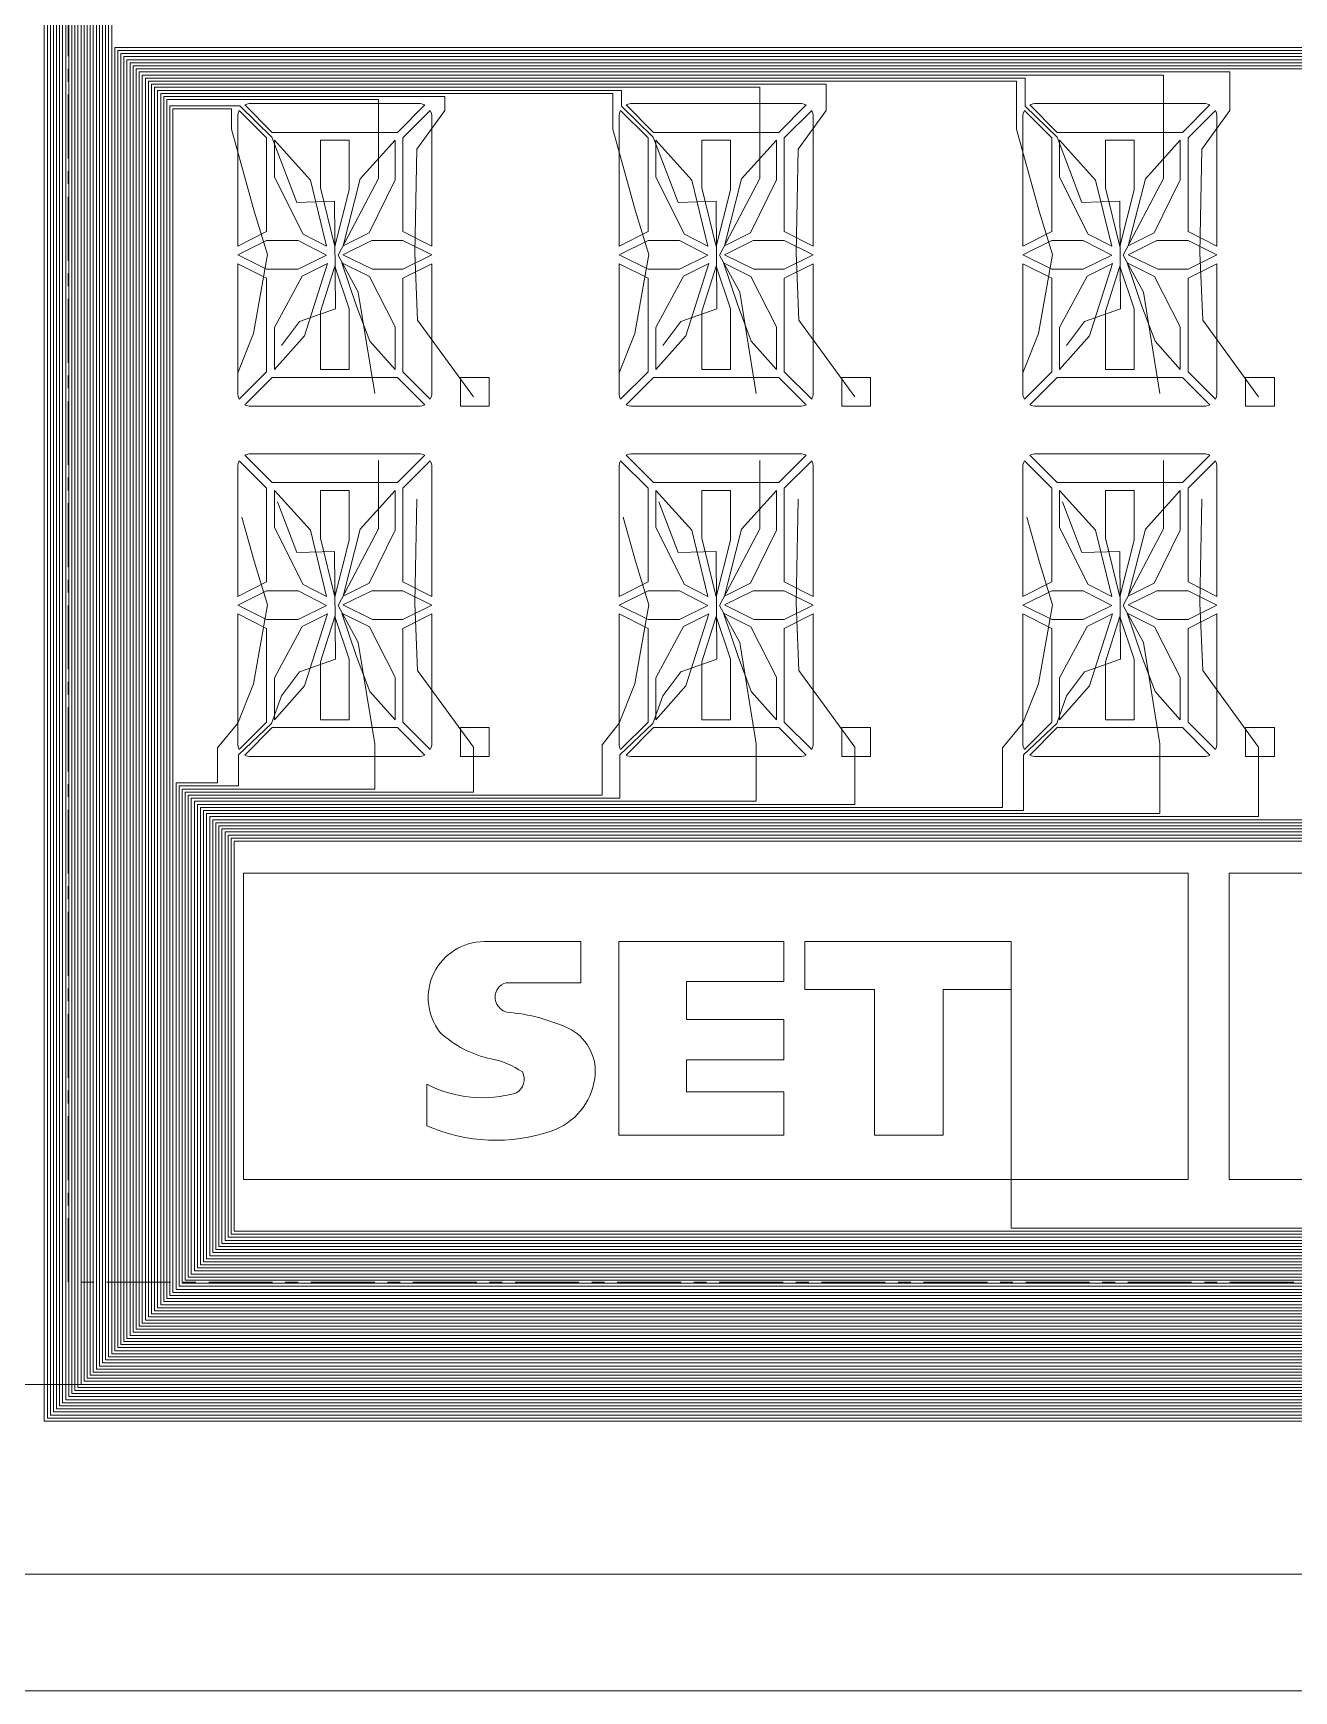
# Model space of a CAD drawing. Extents: x 105 to 1195, y -174 to 82.
# Drawn here: x 761.8 to 786.49, y -116.37 to -83.91 of the extents above; entities that cross this region are included whole.
import ezdxf

# ---------------------------------------------------------------- set-up
doc = ezdxf.new("R2010")
doc.units = 0
doc.header["$MEASUREMENT"] = 0
doc.linetypes.add('AUSGEZOGEN', pattern=[0])
doc.linetypes.add('CENTER', pattern=[2, 1.25, -0.25, 0.25, -0.25])
doc.layers.get('0').update_dxf_attribs({"linetype": 'AUSGEZOGEN'})
doc.layers.add('SEG', color=3, linetype='Continuous')

# ---------------------------------------------------------------- blocks, each defined once
blk = doc.blocks.new('0')
at = {"lineweight": 5}
for p, q in [((86, 6), (0, 6)), ((86, 0), (0, 0))]:
    blk.add_line(p, q, dxfattribs=at)
at = {"linetype": 'CENTER', "lineweight": 5}
blk.add_lwpolyline([(84, 63.2), (84, 8), (2, 8), (2, 63.2)], close=True, dxfattribs=at)
at = {"lineweight": 5}
for points in [[(5.319, 30.817, -0.120758), (5.348, 30.936), (5.884, 30.4), (5.884, 28.566), (5.319, 28.283)], [(5.993, 30.509), (5.457, 31.045, -0.120758), (5.576, 31.074), (8.861, 31.074, -0.120758), (8.98, 31.045), (8.444, 30.509)], [(9.089, 30.936), (8.553, 30.4), (8.553, 28.566), (9.119, 28.283), (9.119, 30.817, 0.120758)], [(12.788, 30.817, -0.120758), (12.817, 30.936), (13.354, 30.4), (13.354, 28.566), (12.788, 28.283)], [(13.463, 30.509), (12.926, 31.045, -0.120758), (13.045, 31.074), (16.331, 31.074, -0.120758), (16.45, 31.045), (15.913, 30.509)], [(16.559, 30.936), (16.022, 30.4), (16.022, 28.566), (16.588, 28.283), (16.588, 30.817, 0.120758)], [(20.695, 30.817, -0.120758), (20.725, 30.936), (21.261, 30.4), (21.261, 28.566), (20.695, 28.283)], [(21.37, 30.509), (20.834, 31.045, -0.120758), (20.953, 31.074), (24.238, 31.074, -0.120758), (24.357, 31.045), (23.821, 30.509)], [(24.466, 30.936), (23.93, 30.4), (23.93, 28.566), (24.495, 28.283), (24.495, 30.817, 0.120758)], [(5.348, 25.285), (5.884, 25.822), (5.884, 27.655), (5.319, 27.938), (5.319, 25.404, 0.120758)], [(9.119, 25.404, -0.120758), (9.089, 25.285), (8.553, 25.822), (8.553, 27.655), (9.119, 27.938)], [(12.817, 25.285), (13.354, 25.822), (13.354, 27.655), (12.788, 27.938), (12.788, 25.404, 0.120758)], [(16.588, 25.404, -0.120758), (16.559, 25.285), (16.022, 25.822), (16.022, 27.655), (16.588, 27.938)], [(20.725, 25.285), (21.261, 25.822), (21.261, 27.655), (20.695, 27.938), (20.695, 25.404, 0.120758)], [(24.495, 25.404, -0.120758), (24.466, 25.285), (23.93, 25.822), (23.93, 27.655), (24.495, 27.938)], [(8.444, 25.712), (5.993, 25.712), (5.457, 25.176, 0.120758), (5.576, 25.147), (8.861, 25.147, 0.120758), (8.98, 25.176)], [(15.913, 25.712), (13.463, 25.712), (12.926, 25.176, 0.120758), (13.045, 25.147), (16.331, 25.147, 0.120758), (16.45, 25.176)], [(23.821, 25.712), (21.37, 25.712), (20.834, 25.176, 0.120758), (20.953, 25.147), (24.238, 25.147, 0.120758), (24.357, 25.176)], [(5.319, 23.96, -0.120758), (5.348, 24.079), (5.884, 23.543), (5.884, 21.709), (5.319, 21.426)], [(5.993, 23.652), (5.457, 24.188, -0.120758), (5.576, 24.217), (8.861, 24.217, -0.120758), (8.98, 24.188), (8.444, 23.652)], [(9.089, 24.079), (8.553, 23.543), (8.553, 21.709), (9.119, 21.426), (9.119, 23.96, 0.120758)], [(12.788, 23.96, -0.120758), (12.817, 24.079), (13.354, 23.543), (13.354, 21.709), (12.788, 21.426)], [(13.463, 23.652), (12.926, 24.188, -0.120758), (13.045, 24.217), (16.331, 24.217, -0.120758), (16.45, 24.188), (15.913, 23.652)], [(16.559, 24.079), (16.022, 23.543), (16.022, 21.709), (16.588, 21.426), (16.588, 23.96, 0.120758)], [(20.695, 23.96, -0.120758), (20.725, 24.079), (21.261, 23.543), (21.261, 21.709), (20.695, 21.426)], [(21.37, 23.652), (20.834, 24.188, -0.120758), (20.953, 24.217), (24.238, 24.217, -0.120758), (24.357, 24.188), (23.821, 23.652)], [(24.466, 24.079), (23.93, 23.543), (23.93, 21.709), (24.495, 21.426), (24.495, 23.96, 0.120758)], [(5.348, 18.428), (5.884, 18.965), (5.884, 20.798), (5.319, 21.081), (5.319, 18.547, 0.120758)], [(9.119, 18.547, -0.120758), (9.089, 18.428), (8.553, 18.965), (8.553, 20.798), (9.119, 21.081)], [(12.817, 18.428), (13.354, 18.965), (13.354, 20.798), (12.788, 21.081), (12.788, 18.547, 0.120758)], [(16.588, 18.547, -0.120758), (16.559, 18.428), (16.022, 18.965), (16.022, 20.798), (16.588, 21.081)], [(20.725, 18.428), (21.261, 18.965), (21.261, 20.798), (20.695, 21.081), (20.695, 18.547, 0.120758)], [(24.495, 18.547, -0.120758), (24.466, 18.428), (23.93, 18.965), (23.93, 20.798), (24.495, 21.081)], [(8.444, 18.856), (5.993, 18.856), (5.457, 18.319, 0.120758), (5.576, 18.29), (8.861, 18.29, 0.120758), (8.98, 18.319)], [(15.913, 18.856), (13.463, 18.856), (12.926, 18.319, 0.120758), (13.045, 18.29), (16.331, 18.29, 0.120758), (16.45, 18.319)], [(23.821, 18.856), (21.37, 18.856), (20.834, 18.319, 0.120758), (20.953, 18.29), (24.238, 18.29, 0.120758), (24.357, 18.319)], [(12.31, 11.989, 0.305364), (11.854, 12.942, 0.090968), (10.587, 13.287, -0.517209), (10.411, 13.751, -0.201863), (10.577, 13.862), (12.038, 13.862), (12.038, 14.667), (10.145, 14.667, 0.621852), (9.278, 12.893, 0.136877), (10.283, 12.371, -0.100033), (10.893, 12.115, -0.400504), (10.777, 11.706, -0.194232), (9.023, 11.877), (9.023, 11.06, 0.186866), (11.458, 10.957, 0.283459)]]:
    blk.add_lwpolyline(points, format="xyb", close=True, dxfattribs=at)
for points in [[(6.038, 29.63), (6.038, 30.354), (6.74, 29.576), (7.059, 28.278), (6.599, 28.516)], [(6.936, 30.354), (6.936, 29.424), (7.219, 28.276), (7.501, 29.381), (7.501, 30.354)], [(7.717, 29.601), (8.399, 30.354), (8.399, 29.579), (7.892, 28.54), (7.381, 28.287)], [(13.508, 29.63), (13.508, 30.354), (14.209, 29.576), (14.528, 28.278), (14.069, 28.516)], [(14.405, 30.354), (14.405, 29.424), (14.688, 28.276), (14.971, 29.381), (14.971, 30.354)], [(15.186, 29.601), (15.868, 30.354), (15.868, 29.579), (15.361, 28.54), (14.85, 28.287)], [(21.415, 29.63), (21.415, 30.354), (22.117, 29.576), (22.436, 28.278), (21.976, 28.516)], [(22.313, 30.354), (22.313, 29.424), (22.595, 28.276), (22.878, 29.381), (22.878, 30.354)], [(23.094, 29.601), (23.776, 30.354), (23.776, 29.579), (23.269, 28.54), (22.757, 28.287)], [(5.319, 28.111), (5.884, 27.828), (6.5, 27.828), (7.059, 28.105), (6.501, 28.393), (5.884, 28.393)], [(7.379, 28.114), (7.959, 27.828), (8.553, 27.828), (9.119, 28.111), (8.553, 28.393), (7.942, 28.393)], [(12.788, 28.111), (13.354, 27.828), (13.97, 27.828), (14.528, 28.105), (13.97, 28.393), (13.354, 28.393)], [(14.849, 28.114), (15.428, 27.828), (16.022, 27.828), (16.588, 28.111), (16.022, 28.393), (15.412, 28.393)], [(20.695, 28.111), (21.261, 27.828), (21.877, 27.828), (22.436, 28.105), (21.878, 28.393), (21.261, 28.393)], [(22.756, 28.114), (23.336, 27.828), (23.93, 27.828), (24.495, 28.111), (23.93, 28.393), (23.319, 28.393)], [(6.623, 26.528), (6.038, 25.867), (6.038, 26.686), (6.578, 27.694), (7.073, 27.939)], [(7.36, 27.952), (7.898, 27.686), (8.399, 26.702), (8.399, 25.867), (7.906, 26.423), (7.647, 27.104)], [(14.092, 26.528), (13.508, 25.867), (13.508, 26.686), (14.047, 27.694), (14.542, 27.939)], [(14.829, 27.952), (15.367, 27.686), (15.868, 26.702), (15.868, 25.867), (15.375, 26.423), (15.116, 27.104)], [(22, 26.528), (21.415, 25.867), (21.415, 26.686), (21.955, 27.694), (22.45, 27.939)], [(22.737, 27.952), (23.275, 27.686), (23.776, 26.702), (23.776, 25.867), (23.283, 26.423), (23.024, 27.104)], [(7.219, 27.889), (6.936, 27.002), (6.936, 25.867), (7.501, 25.867), (7.501, 27.052)], [(14.688, 27.889), (14.405, 27.002), (14.405, 25.867), (14.971, 25.867), (14.971, 27.052)], [(22.595, 27.889), (22.313, 27.002), (22.313, 25.867), (22.878, 25.867), (22.878, 27.052)], [(9.678, 25.147), (9.678, 25.712), (10.244, 25.712), (10.244, 25.147)], [(17.148, 25.147), (17.148, 25.712), (17.713, 25.712), (17.713, 25.147)], [(25.055, 25.147), (25.055, 25.712), (25.621, 25.712), (25.621, 25.147)], [(6.038, 22.773), (6.038, 23.497), (6.74, 22.719), (7.059, 21.421), (6.599, 21.659)], [(6.936, 23.497), (6.936, 22.568), (7.219, 21.419), (7.501, 22.525), (7.501, 23.497)], [(7.717, 22.744), (8.399, 23.497), (8.399, 22.723), (7.892, 21.684), (7.381, 21.43)], [(13.508, 22.773), (13.508, 23.497), (14.209, 22.719), (14.528, 21.421), (14.069, 21.659)], [(14.405, 23.497), (14.405, 22.568), (14.688, 21.419), (14.971, 22.525), (14.971, 23.497)], [(15.186, 22.744), (15.868, 23.497), (15.868, 22.723), (15.361, 21.684), (14.85, 21.43)], [(21.415, 22.773), (21.415, 23.497), (22.117, 22.719), (22.436, 21.421), (21.976, 21.659)], [(22.313, 23.497), (22.313, 22.568), (22.595, 21.419), (22.878, 22.525), (22.878, 23.497)], [(23.094, 22.744), (23.776, 23.497), (23.776, 22.723), (23.269, 21.684), (22.757, 21.43)], [(5.319, 21.254), (5.884, 20.971), (6.5, 20.971), (7.059, 21.248), (6.501, 21.537), (5.884, 21.537)], [(7.379, 21.257), (7.959, 20.971), (8.553, 20.971), (9.119, 21.254), (8.553, 21.537), (7.942, 21.537)], [(12.788, 21.254), (13.354, 20.971), (13.97, 20.971), (14.528, 21.248), (13.97, 21.537), (13.354, 21.537)], [(14.849, 21.257), (15.428, 20.971), (16.022, 20.971), (16.588, 21.254), (16.022, 21.537), (15.412, 21.537)], [(20.695, 21.254), (21.261, 20.971), (21.877, 20.971), (22.436, 21.248), (21.878, 21.537), (21.261, 21.537)], [(22.756, 21.257), (23.336, 20.971), (23.93, 20.971), (24.495, 21.254), (23.93, 21.537), (23.319, 21.537)], [(7.36, 21.095), (7.898, 20.829), (8.399, 19.846), (8.399, 19.01), (7.906, 19.566), (7.647, 20.247)], [(14.829, 21.095), (15.367, 20.829), (15.868, 19.846), (15.868, 19.01), (15.375, 19.566), (15.116, 20.247)], [(22.737, 21.095), (23.275, 20.829), (23.776, 19.846), (23.776, 19.01), (23.283, 19.566), (23.024, 20.247)], [(6.623, 19.672), (6.038, 19.01), (6.038, 19.83), (6.578, 20.837), (7.073, 21.083)], [(7.219, 21.032), (6.936, 20.145), (6.936, 19.01), (7.501, 19.01), (7.501, 20.195)], [(14.092, 19.672), (13.508, 19.01), (13.508, 19.83), (14.047, 20.837), (14.542, 21.083)], [(14.688, 21.032), (14.405, 20.145), (14.405, 19.01), (14.971, 19.01), (14.971, 20.195)], [(22, 19.672), (21.415, 19.01), (21.415, 19.83), (21.955, 20.837), (22.45, 21.083)], [(22.595, 21.032), (22.313, 20.145), (22.313, 19.01), (22.878, 19.01), (22.878, 20.195)], [(9.678, 18.29), (9.678, 18.856), (10.244, 18.856), (10.244, 18.29)], [(17.148, 18.29), (17.148, 18.856), (17.713, 18.856), (17.713, 18.29)], [(25.055, 18.29), (25.055, 18.856), (25.621, 18.856), (25.621, 18.29)], [(23.935, 16.01), (23.935, 10.01), (5.43, 10.01), (5.43, 16.01)], [(43.124, 16.01), (43.124, 10.01), (24.735, 10.01), (24.735, 16.01)], [(16.015, 14.667), (16.015, 13.887), (14.107, 13.887), (14.107, 13.144), (16.015, 13.144), (16.015, 12.35), (14.107, 12.35), (14.107, 11.726), (16.015, 11.726), (16.015, 10.878), (12.781, 10.878), (12.781, 14.667)], [(20.465, 14.667), (20.465, 13.729), (19.134, 13.729), (19.134, 10.878), (17.791, 10.878), (17.791, 13.729), (16.426, 13.729), (16.426, 14.667)]]:
    blk.add_lwpolyline(points, close=True, dxfattribs=at)

msp = doc.modelspace()

# ---------------------------------------------------------------- linework, layer by layer
at = {"layer": 'SEG', "lineweight": 5}
for p, q in [((762.014, -53.343), (762.014, -111.087)), ((762.074, -53.403), (762.074, -111.027)), ((762.134, -53.463), (762.134, -110.967)), ((762.194, -53.523), (762.194, -110.907)), ((762.254, -53.583), (762.254, -110.847)), ((762.314, -53.643), (762.314, -110.787)), ((762.374, -53.703), (762.374, -110.727)), ((762.434, -53.763), (762.434, -110.667)), ((762.494, -53.823), (762.494, -110.607)), ((762.554, -53.883), (762.554, -110.547)), ((762.614, -53.943), (762.614, -110.487)), ((762.674, -54.003), (762.674, -110.427)), ((762.734, -54.063), (762.734, -110.367)), ((762.794, -54.123), (762.794, -110.307)), ((762.854, -54.183), (762.854, -110.247)), ((762.914, -54.243), (762.914, -110.187)), ((762.974, -54.303), (762.974, -110.127)), ((763.034, -54.363), (763.034, -110.067)), ((763.094, -54.423), (763.094, -110.007)), ((763.154, -54.483), (763.154, -109.947)), ((763.214, -58.936), (763.214, -109.887)), ((763.274, -61.944), (763.274, -109.827)), ((763.334, -62.044), (763.334, -109.767)), ((801.168, -84.195), (763.394, -84.195)), ((763.394, -84.195), (763.394, -109.707)), ((799.868, -84.255), (763.454, -84.255)), ((763.454, -84.255), (763.454, -109.647)), ((797.162, -84.315), (763.514, -84.315)), ((763.514, -84.315), (763.514, -109.587)), ((796.989, -84.375), (763.574, -84.375)), ((763.574, -84.375), (763.574, -109.527)), ((793.201, -84.435), (763.634, -84.435)), ((763.634, -84.435), (763.634, -109.467)), ((791.901, -84.495), (763.694, -84.495)), ((763.694, -84.495), (763.694, -109.407)), ((789.195, -84.555), (763.754, -84.555)), ((763.754, -84.555), (763.754, -109.347)), ((789.022, -84.615), (763.814, -84.615)), ((763.814, -84.615), (763.814, -109.287)), ((785.234, -84.675), (763.874, -84.675)), ((763.874, -84.675), (763.874, -109.227)), ((785.234, -85.43), (785.234, -84.675)), ((783.934, -84.735), (763.934, -84.735)), ((763.934, -84.735), (763.934, -109.167)), ((781.228, -84.795), (763.994, -84.795)), ((763.994, -84.795), (763.994, -109.107)), ((781.055, -84.855), (764.054, -84.855)), ((764.054, -84.855), (764.054, -109.047)), ((777.326, -84.915), (764.114, -84.915)), ((764.114, -84.915), (764.114, -108.987)), ((776.026, -84.975), (764.174, -84.975)), ((764.174, -84.975), (764.174, -108.927)), ((776.026, -84.975), (776.026, -86.759)), ((777.326, -85.43), (777.326, -84.915)), ((781.055, -84.855), (781.055, -85.796)), ((781.228, -84.795), (781.228, -85.342)), ((783.934, -84.735), (783.934, -86.759)), ((773.32, -85.035), (764.234, -85.035)), ((764.234, -85.035), (764.234, -108.867)), ((773.148, -85.095), (764.294, -85.095)), ((764.294, -85.095), (764.294, -108.807)), ((769.857, -85.155), (764.354, -85.155)), ((764.354, -85.155), (764.354, -108.747)), ((768.557, -85.215), (764.414, -85.215)), ((764.414, -85.215), (764.414, -108.687)), ((765.845, -85.336), (764.474, -85.336)), ((764.474, -85.336), (764.474, -108.627)), ((765.845, -85.336), (766.472, -85.951)), ((768.557, -85.215), (768.557, -86.759)), ((769.857, -85.43), (769.857, -85.155)), ((773.148, -85.095), (773.148, -85.796)), ((773.32, -85.035), (773.32, -85.342)), ((773.32, -85.342), (773.942, -85.951)), ((781.228, -85.342), (781.849, -85.951)), ((765.678, -85.396), (764.534, -85.396)), ((764.534, -85.396), (764.534, -108.567)), ((765.678, -85.396), (765.678, -85.796)), ((769.309, -86.183), (769.857, -85.43)), ((776.779, -86.183), (777.326, -85.43)), ((784.686, -86.183), (785.234, -85.43)), ((765.678, -85.796), (766.123, -87.397)), ((766.472, -85.951), (766.961, -87.228)), ((773.148, -85.796), (773.592, -87.397)), ((773.942, -85.951), (774.43, -87.228)), ((781.055, -85.796), (781.5, -87.397)), ((781.849, -85.951), (782.338, -87.228)), ((769.27, -88.216), (769.309, -86.183)), ((776.739, -88.216), (776.779, -86.183)), ((784.647, -88.216), (784.686, -86.183)), ((768.557, -86.759), (767.768, -88.26)), ((776.026, -86.759), (775.237, -88.26)), ((783.934, -86.759), (783.145, -88.26)), ((766.961, -87.228), (767.7, -87.203)), ((767.7, -87.203), (767.717, -89.314)), ((774.43, -87.228), (775.17, -87.203)), ((775.17, -87.203), (775.186, -89.314)), ((782.338, -87.228), (783.077, -87.203)), ((783.077, -87.203), (783.094, -89.314)), ((766.123, -87.397), (766.385, -88.249)), ((773.592, -87.397), (773.854, -88.249)), ((781.5, -87.397), (781.762, -88.249)), ((766.385, -88.249), (766.112, -89.796)), ((767.768, -88.26), (768.164, -88.985)), ((769.326, -89.534), (769.27, -88.216)), ((773.854, -88.249), (773.582, -89.796)), ((775.237, -88.26), (775.634, -88.985)), ((776.795, -89.534), (776.739, -88.216)), ((781.762, -88.249), (781.489, -89.796)), ((783.145, -88.26), (783.541, -88.985)), ((784.703, -89.534), (784.647, -88.216)), ((768.164, -88.985), (768.486, -90.97)), ((775.634, -88.985), (775.955, -90.97)), ((783.541, -88.985), (783.863, -90.97)), ((767.011, -89.561), (766.658, -90.032)), ((767.717, -89.314), (767.011, -89.561)), ((770.421, -91.037), (769.326, -89.534)), ((774.48, -89.561), (774.128, -90.032)), ((775.186, -89.314), (774.48, -89.561)), ((777.89, -91.037), (776.795, -89.534)), ((782.388, -89.561), (782.035, -90.032)), ((783.094, -89.314), (782.388, -89.561)), ((785.798, -91.037), (784.703, -89.534)), ((766.112, -89.796), (765.803, -90.567)), ((773.582, -89.796), (773.273, -90.567)), ((781.489, -89.796), (781.18, -90.567)), ((768.557, -92.279), (768.557, -93.616)), ((776.026, -92.279), (776.026, -93.616)), ((783.934, -92.279), (783.934, -93.616)), ((766.579, -93.087), (766.961, -94.084)), ((769.27, -95.072), (769.309, -93.04)), ((774.049, -93.087), (774.43, -94.084)), ((776.739, -95.072), (776.779, -93.04)), ((781.956, -93.087), (782.338, -94.084)), ((784.647, -95.072), (784.686, -93.04)), ((765.883, -93.39), (766.123, -94.254)), ((773.352, -93.39), (773.592, -94.254)), ((781.26, -93.39), (781.5, -94.254)), ((768.557, -93.616), (767.768, -95.117)), ((776.026, -93.616), (775.237, -95.117)), ((783.934, -93.616), (783.145, -95.117)), ((766.961, -94.084), (767.7, -94.06)), ((767.7, -94.06), (767.717, -96.171)), ((774.43, -94.084), (775.17, -94.06)), ((775.17, -94.06), (775.186, -96.171)), ((782.338, -94.084), (783.077, -94.06)), ((783.077, -94.06), (783.094, -96.171)), ((766.123, -94.254), (766.385, -95.106)), ((773.592, -94.254), (773.854, -95.106)), ((781.5, -94.254), (781.762, -95.106)), ((769.326, -96.391), (769.27, -95.072)), ((776.795, -96.391), (776.739, -95.072)), ((784.703, -96.391), (784.647, -95.072)), ((766.385, -95.106), (766.112, -96.653)), ((767.768, -95.117), (768.164, -95.842)), ((773.854, -95.106), (773.582, -96.653)), ((775.237, -95.117), (775.634, -95.842)), ((781.762, -95.106), (781.489, -96.653)), ((783.145, -95.117), (783.541, -95.842)), ((768.164, -95.842), (768.486, -97.827)), ((775.634, -95.842), (775.955, -97.827)), ((783.541, -95.842), (783.863, -97.827)), ((767.717, -96.171), (767.011, -96.418)), ((775.186, -96.171), (774.48, -96.418)), ((783.094, -96.171), (782.388, -96.418)), ((766.112, -96.653), (765.803, -97.424)), ((767.011, -96.418), (766.658, -96.889)), ((770.421, -97.894), (769.326, -96.391)), ((773.582, -96.653), (773.273, -97.424)), ((774.48, -96.418), (774.128, -96.889)), ((777.89, -97.894), (776.795, -96.391)), ((781.489, -96.653), (781.18, -97.424)), ((782.388, -96.418), (782.035, -96.889)), ((785.798, -97.894), (784.703, -96.391)), ((766.658, -96.889), (766.466, -97.432)), ((774.128, -96.889), (773.935, -97.432)), ((782.035, -96.889), (781.843, -97.432)), ((765.803, -97.424), (765.407, -97.903)), ((766.466, -97.432), (765.816, -98.04)), ((773.273, -97.424), (772.941, -97.848)), ((773.935, -97.432), (773.285, -98.04)), ((781.18, -97.424), (780.784, -97.903)), ((781.843, -97.432), (781.193, -98.04)), ((765.407, -97.903), (765.407, -98.592)), ((768.486, -97.827), (768.486, -98.712)), ((770.421, -97.894), (770.421, -98.772)), ((772.941, -97.848), (772.941, -98.832)), ((775.955, -97.827), (775.955, -98.952)), ((777.89, -97.894), (777.89, -99.012)), ((780.784, -97.903), (780.784, -99.072)), ((783.863, -97.827), (783.863, -99.192)), ((785.798, -97.894), (785.798, -99.252)), ((765.816, -98.04), (765.816, -98.652)), ((773.285, -98.04), (773.285, -98.892)), ((781.193, -98.04), (781.193, -99.132)), ((765.407, -98.592), (764.594, -98.592)), ((764.594, -98.592), (764.594, -108.507)), ((765.816, -98.652), (764.654, -98.652)), ((764.654, -98.652), (764.654, -108.447)), ((768.486, -98.712), (764.714, -98.712)), ((764.714, -98.712), (764.714, -108.387)), ((770.421, -98.772), (764.774, -98.772)), ((764.774, -98.772), (764.774, -108.327)), ((772.941, -98.832), (764.834, -98.832)), ((764.834, -98.832), (764.834, -108.267)), ((773.285, -98.892), (764.894, -98.892)), ((764.894, -98.892), (764.894, -108.207)), ((775.955, -98.952), (764.954, -98.952)), ((764.954, -98.952), (764.954, -108.147)), ((777.89, -99.012), (765.014, -99.012)), ((765.014, -99.012), (765.014, -108.087)), ((780.784, -99.072), (765.074, -99.072)), ((765.074, -99.072), (765.074, -108.027)), ((781.193, -99.132), (765.134, -99.132)), ((765.134, -99.132), (765.134, -107.967)), ((783.863, -99.192), (765.194, -99.192)), ((765.194, -99.192), (765.194, -107.907)), ((785.798, -99.252), (765.254, -99.252)), ((765.254, -99.252), (765.254, -107.847)), ((788.751, -99.312), (765.314, -99.312)), ((765.314, -99.312), (765.314, -107.787)), ((789.16, -99.372), (765.374, -99.372)), ((765.374, -99.372), (765.374, -107.727)), ((791.83, -99.432), (765.434, -99.432)), ((765.434, -99.432), (765.434, -107.667)), ((793.765, -99.492), (765.494, -99.492)), ((765.494, -99.492), (765.494, -107.607)), ((796.718, -99.552), (765.554, -99.552)), ((765.554, -99.552), (765.554, -107.547)), ((797.127, -99.612), (765.614, -99.612)), ((765.614, -99.612), (765.614, -107.487)), ((799.797, -99.672), (765.674, -99.672)), ((765.674, -99.672), (765.674, -107.427)), ((801.732, -99.732), (765.734, -99.732)), ((765.734, -99.732), (765.734, -107.367)), ((780.949, -102.637), (780.949, -107.307)), ((799.933, -107.367), (765.734, -107.367)), ((799.963, -107.307), (780.949, -107.307)), ((799.753, -107.727), (765.374, -107.727)), ((799.783, -107.667), (765.434, -107.667)), ((799.813, -107.607), (765.494, -107.607)), ((799.843, -107.547), (765.554, -107.547)), ((799.873, -107.487), (765.614, -107.487)), ((799.903, -107.427), (765.674, -107.427)), ((799.603, -108.027), (765.074, -108.027)), ((799.633, -107.967), (765.134, -107.967)), ((799.663, -107.907), (765.194, -107.907)), ((799.693, -107.847), (765.254, -107.847)), ((799.723, -107.787), (765.314, -107.787)), ((799.423, -108.387), (764.714, -108.387)), ((799.453, -108.327), (764.774, -108.327)), ((799.483, -108.267), (764.834, -108.267)), ((799.513, -108.207), (764.894, -108.207)), ((799.543, -108.147), (764.954, -108.147)), ((799.573, -108.087), (765.014, -108.087)), ((799.273, -108.687), (764.414, -108.687)), ((799.303, -108.627), (764.474, -108.627)), ((799.333, -108.567), (764.534, -108.567)), ((799.363, -108.507), (764.594, -108.507)), ((799.393, -108.447), (764.654, -108.447)), ((799.123, -108.987), (764.114, -108.987)), ((799.153, -108.927), (764.174, -108.927)), ((799.183, -108.867), (764.234, -108.867)), ((799.213, -108.807), (764.294, -108.807)), ((799.243, -108.747), (764.354, -108.747)), ((798.943, -109.347), (763.754, -109.347)), ((798.973, -109.287), (763.814, -109.287)), ((799.003, -109.227), (763.874, -109.227)), ((799.033, -109.167), (763.934, -109.167)), ((799.063, -109.107), (763.994, -109.107)), ((799.093, -109.047), (764.054, -109.047)), ((798.793, -109.647), (763.454, -109.647)), ((798.823, -109.587), (763.514, -109.587)), ((798.853, -109.527), (763.574, -109.527)), ((798.883, -109.467), (763.634, -109.467)), ((798.913, -109.407), (763.694, -109.407)), ((798.613, -110.007), (763.094, -110.007)), ((798.643, -109.947), (763.154, -109.947)), ((798.673, -109.887), (763.214, -109.887)), ((798.703, -109.827), (763.274, -109.827)), ((798.733, -109.767), (763.334, -109.767)), ((798.763, -109.707), (763.394, -109.707)), ((798.463, -110.307), (762.794, -110.307)), ((798.493, -110.247), (762.854, -110.247)), ((798.523, -110.187), (762.914, -110.187)), ((798.553, -110.127), (762.974, -110.127)), ((798.583, -110.067), (763.034, -110.067)), ((798.313, -110.607), (762.494, -110.607)), ((798.343, -110.547), (762.554, -110.547)), ((798.373, -110.487), (762.614, -110.487)), ((798.403, -110.427), (762.674, -110.427)), ((798.433, -110.367), (762.734, -110.367)), ((798.133, -110.967), (762.134, -110.967)), ((798.163, -110.907), (762.194, -110.907)), ((798.193, -110.847), (762.254, -110.847)), ((798.223, -110.787), (762.314, -110.787)), ((798.253, -110.727), (762.374, -110.727)), ((798.283, -110.667), (762.434, -110.667)), ((798.073, -111.087), (762.014, -111.087)), ((798.103, -111.027), (762.074, -111.027))]:
    msp.add_line(p, q, dxfattribs=at)
at = {"layer": 'SEG', "lineweight": 5, "ltscale": 16.714716}
msp.add_line((788.503, -114.081), (760.949, -114.081), dxfattribs=at)

# ---------------------------------------------------------------- block references
at = {"lineweight": 5}
msp.add_blockref('0', (760.485, -116.366), dxfattribs=at)

doc.saveas('drawing.dxf')
